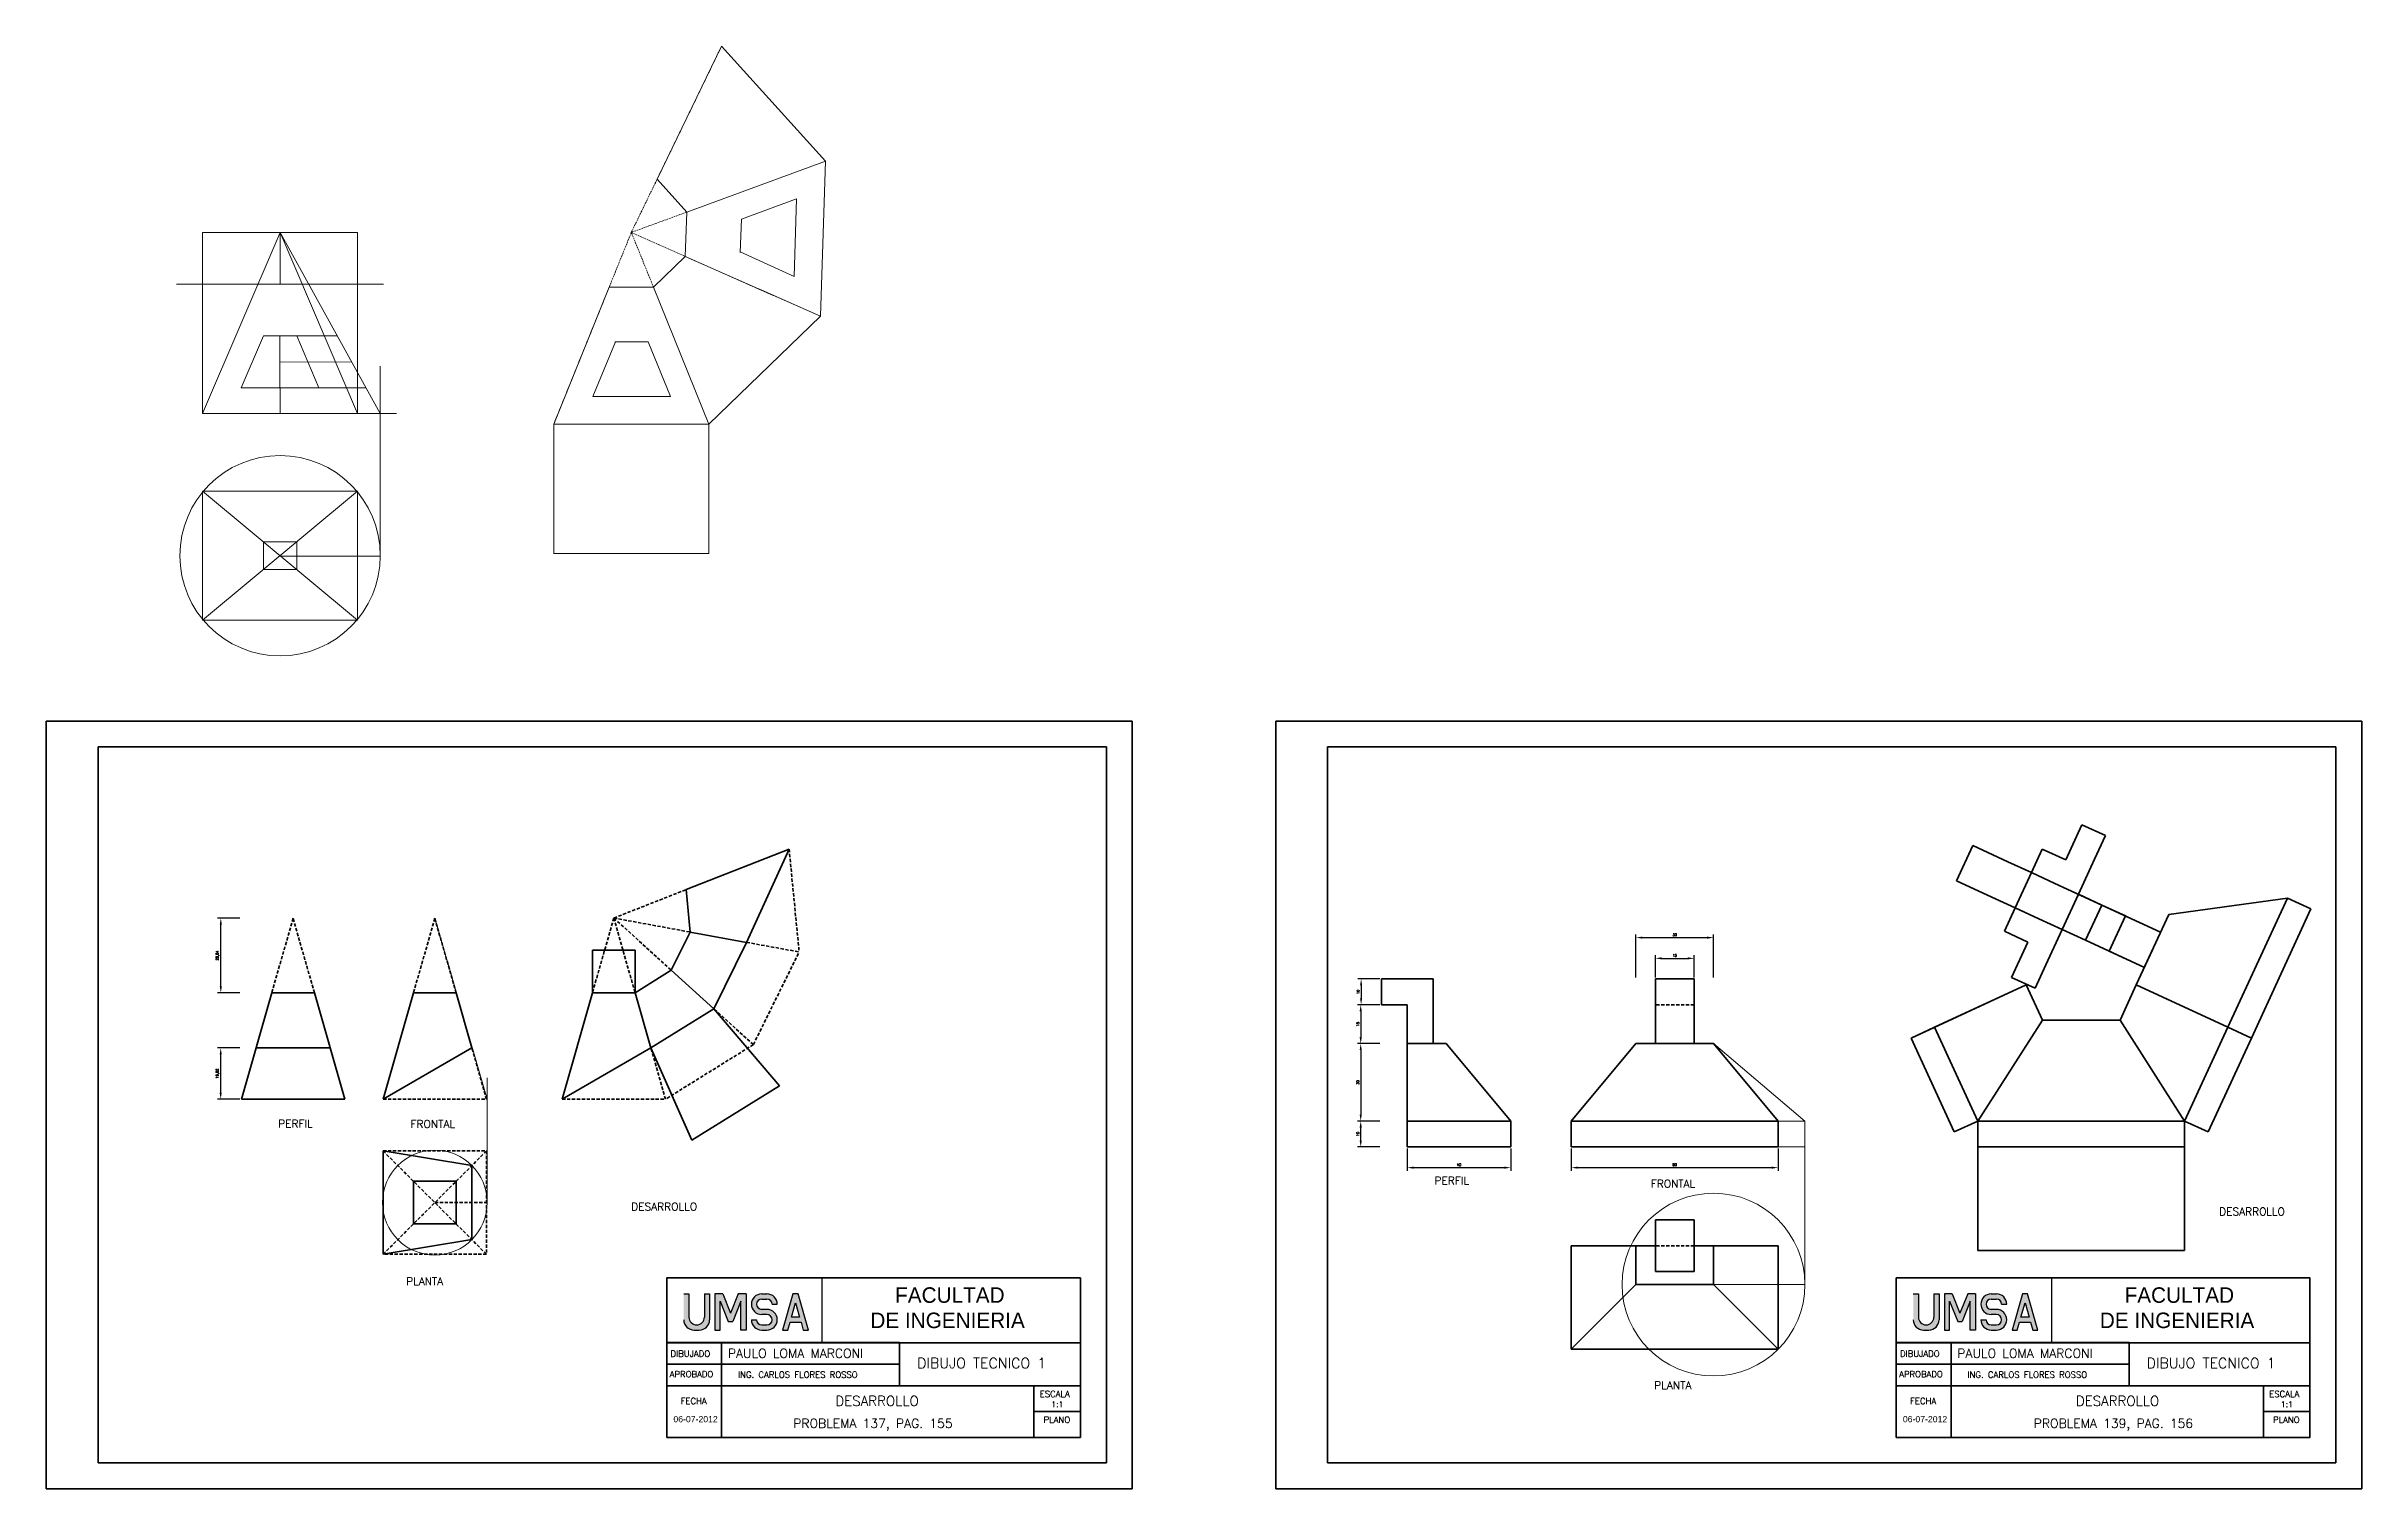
# Model space of a CAD drawing. Header units: millimetres. Extents: x -610 to 6844, y -355 to 774.
# Drawn here: x 4989 to 5884, y 4 to 562 of the extents above; entities that cross this region are included whole.
import ezdxf

# ---------------------------------------------------------------- set-up
doc = ezdxf.new("R2010")
doc.units = ezdxf.units.MM
doc.header["$LTSCALE"] = 0.1
doc.linetypes.add('DASHED', pattern=[19.05, 12.7, -6.35])
doc.linetypes.add('DASHED2', pattern=[9.525, 6.35, -3.175])
for name, color, linetype, lineweight in [('A2', 2, 'Continuous', 30), ('COTAS', 2, 'Continuous', 9), ('COTAS @ 1', 2, 'Continuous', 9), ('L1', 2, 'Continuous', 20), ('L2', 4, 'Continuous', 35), ('Layer4', 7, 'DASHED', 20), ('MARGEN', 5, 'Continuous', 35), ('SEG', 3, 'DASHED', 35), ('T1', 2, 'Continuous', 25), ('TEXT1', 2, 'Continuous', 20), ('TEXT2', 4, 'Continuous', 30)]:
    doc.layers.add(name, color=color, linetype=linetype, lineweight=lineweight)
doc.styles.add('ARIA', font='ARIALUNI.TTF')
doc.styles.add('SIMPLEX', font='simplex.shx')
doc.styles.get("Standard").update_dxf_attribs({"font": 'txt.shx', "height": 1})
doc.styles.add('TEXTO GRUESO', font='ARLRDBD.TTF')
doc.dimstyles.new('Anotativo', dxfattribs={"dimscale": 0, "dimtxt": 2.5, "dimasz": 2.5, "dimexe": 1.25, "dimexo": 0.625, "dimtad": 1, "dimtxsty": 'Standard', "dimcen": 2.5, "dimadec": 0, "dimazin": 0, "dimtfac": 1, "dimtmove": 0, "dimatfit": 3, "dimfxl": 0, "dimarcsym": 0})

# ---------------------------------------------------------------- blocks, each defined once
blk = doc.blocks.new('A$C016621C7')
at = {"layer": 'Layer4', "linetype": 'DASHED2'}
for p, q in [((-1388.2, -1676.77), (-1353.31, -1604.77)), ((-1378.23, -1656.2), (-1353.31, -1604.77)), ((-1388.2, -1676.77), (-1378.23, -1656.2)), ((-1366.73, -1668.91), (-1388.2, -1676.77)), ((-1366.73, -1668.91), (-1388.2, -1676.77)), ((-1366.73, -1668.91), (-1388.2, -1676.77)), ((-1366.73, -1668.91), (-1388.2, -1676.77)), ((-1388.2, -1676.77), (-1418.2, -1750.94)), ((-1388.2, -1676.77), (-1396.77, -1697.96)), ((-1379.63, -1697.96), (-1388.2, -1676.77)), ((-1379.63, -1697.96), (-1388.2, -1676.77)), ((-1388.2, -1676.77), (-1315.07, -1709.23)), ((-1388.2, -1676.77), (-1367.31, -1686.04)), ((-1379.63, -1697.96), (-1388.2, -1676.77)), ((-1379.63, -1697.96), (-1388.2, -1676.77)), ((-1388.2, -1676.77), (-1315.07, -1709.23)), ((-1388.2, -1676.77), (-1367.31, -1686.04)), ((-1367.31, -1686.04), (-1315.07, -1709.23)), ((-1367.31, -1686.04), (-1315.07, -1709.23)), ((-1396.77, -1697.96), (-1418.2, -1750.94))]:
    blk.add_line(p, q, dxfattribs=at)
at = {"layer": 'Layer4', "linetype": 'ByBlock'}
for p, q in [((-1378.23, -1656.2), (-1353.31, -1604.77)), ((-1353.31, -1604.77), (-1313.06, -1649.27)), ((-1366.73, -1668.91), (-1378.23, -1656.2)), ((-1378.23, -1656.2), (-1366.73, -1668.91)), ((-1313.06, -1649.27), (-1366.73, -1668.91)), ((-1313.06, -1649.27), (-1366.73, -1668.91)), ((-1313.06, -1649.27), (-1366.73, -1668.91)), ((-1313.06, -1649.27), (-1366.73, -1668.91)), ((-1315.07, -1709.23), (-1313.06, -1649.27)), ((-1324.25, -1663.81), (-1345.62, -1671.67)), ((-1325.25, -1693.79), (-1324.25, -1663.81)), ((-1366.73, -1668.91), (-1367.31, -1686.04)), ((-1367.31, -1686.04), (-1366.73, -1668.91)), ((-1346.05, -1684.52), (-1345.62, -1671.67)), ((-1494.06, -1676.84), (-1554.06, -1676.84)), ((-1554.06, -1676.84), (-1554.06, -1746.84)), ((-1524.06, -1676.84), (-1554.06, -1746.84)), ((-1494.06, -1746.84), (-1524.06, -1676.84)), ((-1524.06, -1676.84), (-1524.06, -1696.84)), ((-1485.3, -1746.84), (-1524.06, -1676.84)), ((-1494.06, -1746.84), (-1494.06, -1676.84)), ((-1379.63, -1697.96), (-1367.31, -1686.04)), ((-1367.31, -1686.04), (-1379.63, -1697.96)), ((-1367.31, -1686.04), (-1315.07, -1709.23)), ((-1367.31, -1686.04), (-1315.07, -1709.23)), ((-1346.04, -1684.34), (-1325.25, -1693.79)), ((-1484.06, -1696.84), (-1564.06, -1696.84)), ((-1524.06, -1696.84), (-1484.06, -1696.84)), ((-1396.77, -1697.96), (-1418.2, -1750.94)), ((-1379.63, -1697.96), (-1396.77, -1697.96)), ((-1396.77, -1697.96), (-1379.63, -1697.96)), ((-1358.2, -1750.94), (-1379.63, -1697.96)), ((-1358.2, -1750.94), (-1379.63, -1697.96)), ((-1358.2, -1750.94), (-1379.63, -1697.96)), ((-1358.2, -1750.94), (-1379.63, -1697.96)), ((-1315.07, -1709.23), (-1358.2, -1750.94)), ((-1530.49, -1716.84), (-1539.06, -1736.84)), ((-1530.49, -1716.84), (-1517.63, -1716.84)), ((-1524.15, -1736.84), (-1524.15, -1716.84)), ((-1509.06, -1736.84), (-1517.63, -1716.84)), ((-1517.63, -1716.84), (-1501.91, -1716.84)), ((-1394.36, -1719.16), (-1403.11, -1740.25)), ((-1394.54, -1719.16), (-1381.68, -1719.16)), ((-1373.11, -1740.25), (-1381.68, -1719.16)), ((-1524.15, -1726.84), (-1496.31, -1726.96)), ((-1524.06, -1736.84), (-1539.06, -1736.84)), ((-1539.06, -1736.84), (-1509.06, -1736.84)), ((-1524.06, -1746.84), (-1524.06, -1736.84)), ((-1509.06, -1736.84), (-1490.84, -1736.84)), ((-1485.3, -1801.84), (-1485.3, -1728.47)), ((-1403.11, -1740.25), (-1373.11, -1740.25)), ((-1554.06, -1746.84), (-1494.06, -1746.84)), ((-1494.06, -1746.84), (-1479.06, -1746.84)), ((-1418.2, -1750.94), (-1358.2, -1750.94)), ((-1418.2, -1800.94), (-1418.2, -1750.94)), ((-1358.2, -1750.94), (-1358.2, -1800.94)), ((-1554.06, -1776.84), (-1494.06, -1776.84)), ((-1554.06, -1826.84), (-1554.06, -1776.84)), ((-1494.06, -1826.84), (-1554.06, -1776.84)), ((-1554.06, -1826.84), (-1494.06, -1776.84)), ((-1494.06, -1776.84), (-1494.06, -1826.84)), ((-1530.48, -1796.48), (-1530.48, -1807.19)), ((-1517.63, -1796.48), (-1530.48, -1796.48)), ((-1517.63, -1796.48), (-1517.63, -1807.2)), ((-1517.63, -1807.2), (-1530.48, -1807.2)), ((-1524.21, -1801.97), (-1485.3, -1801.97)), ((-1358.2, -1800.94), (-1418.2, -1800.94)), ((-1494.06, -1826.84), (-1554.06, -1826.84))]:
    blk.add_line(p, q, dxfattribs=at)
blk.add_circle((-1524.06, -1801.84), 38.76, dxfattribs=at)
blk = doc.blocks.new('*D61')
at = {"layer": 'COTAS', "color": 0, "lineweight": -2, "transparency": 16777216}
for p, q in [((5063.7, 174.15), (5055.07, 174.15)), ((5056.32, 156.83), (5056.32, 171.65)), ((5063.7, 154.33), (5055.07, 154.33))]:
    blk.add_line(p, q, dxfattribs=at)
at = {"layer": 'COTAS', "color": 0, "transparency": 16777216}
for points in [[(5055.91, 171.65), (5056.74, 171.65), (5056.32, 174.15)], [(5055.91, 156.83), (5056.74, 156.83), (5056.32, 154.33)]]:
    blk.add_solid(points, dxfattribs=at)
at = {"layer": 'Defpoints', "color": 0, "transparency": 16777216}
for p in [(5056.32, 174.15), (5064.32, 174.15), (5064.32, 154.33)]:
    blk.add_point(p, dxfattribs=at)
at = {"layer": 'COTAS', "color": 0, "transparency": 16777216, "insert": (5055.11, 164.24), "char_height": 1, "attachment_point": 5, "rotation": 90}
blk.add_mtext('19,82', dxfattribs=at)
blk = doc.blocks.new('*D62')
at = {"layer": 'COTAS', "color": 0, "lineweight": -2, "transparency": 16777216}
for p, q in [((5063.7, 224.33), (5055.11, 224.33)), ((5056.36, 197.99), (5056.36, 221.83)), ((5063.7, 195.49), (5055.11, 195.49))]:
    blk.add_line(p, q, dxfattribs=at)
at = {"layer": 'COTAS', "color": 0, "transparency": 16777216}
for points in [[(5055.95, 221.83), (5056.78, 221.83), (5056.36, 224.33)], [(5055.95, 197.99), (5056.78, 197.99), (5056.36, 195.49)]]:
    blk.add_solid(points, dxfattribs=at)
at = {"layer": 'Defpoints', "color": 0, "transparency": 16777216}
for p in [(5056.36, 224.33), (5064.32, 224.33), (5064.32, 195.49)]:
    blk.add_point(p, dxfattribs=at)
at = {"layer": 'COTAS', "color": 0, "transparency": 16777216, "insert": (5055.15, 209.91), "char_height": 1, "attachment_point": 5, "rotation": 90}
blk.add_mtext('28,84', dxfattribs=at)
blk = doc.blocks.new('*D66')
at = {"layer": 'COTAS', "color": 0, "lineweight": -2, "transparency": 16777216}
for p, q in [((5504.62, 145.85), (5496, 145.85)), ((5497.25, 138.35), (5497.25, 143.35)), ((5504.62, 135.85), (5496, 135.85))]:
    blk.add_line(p, q, dxfattribs=at)
at = {"layer": 'COTAS', "color": 0, "transparency": 16777216}
for points in [[(5496.83, 143.35), (5497.66, 143.35), (5497.25, 145.85)], [(5496.83, 138.35), (5497.66, 138.35), (5497.25, 135.85)]]:
    blk.add_solid(points, dxfattribs=at)
at = {"layer": 'Defpoints', "color": 0, "transparency": 16777216}
for p in [(5497.25, 145.85), (5505.25, 145.85), (5505.25, 135.85)]:
    blk.add_point(p, dxfattribs=at)
at = {"layer": 'COTAS', "color": 0, "transparency": 16777216, "insert": (5496.12, 140.85), "char_height": 1, "attachment_point": 5, "rotation": 90}
blk.add_mtext('10', dxfattribs=at)
blk = doc.blocks.new('*D67')
at = {"layer": 'COTAS', "color": 0, "lineweight": -2, "transparency": 16777216}
for p, q in [((5504.62, 200.85), (5496.15, 200.85)), ((5497.4, 198.35), (5497.4, 193.35)), ((5504.62, 190.85), (5496.15, 190.85))]:
    blk.add_line(p, q, dxfattribs=at)
at = {"layer": 'COTAS', "color": 0, "transparency": 16777216}
for points in [[(5496.98, 198.35), (5497.81, 198.35), (5497.4, 200.85)], [(5496.98, 193.35), (5497.81, 193.35), (5497.4, 190.85)]]:
    blk.add_solid(points, dxfattribs=at)
at = {"layer": 'Defpoints', "color": 0, "transparency": 16777216}
for p in [(5505.25, 200.85), (5497.4, 190.85), (5505.25, 190.85)]:
    blk.add_point(p, dxfattribs=at)
at = {"layer": 'COTAS', "color": 0, "transparency": 16777216, "insert": (5496.27, 195.85), "char_height": 1, "attachment_point": 5, "rotation": 90}
blk.add_mtext('10', dxfattribs=at)
blk = doc.blocks.new('*D68')
at = {"layer": 'COTAS', "color": 0, "lineweight": -2, "transparency": 16777216}
for p, q in [((5504.62, 190.85), (5496, 190.85)), ((5497.25, 188.35), (5497.25, 178.35)), ((5504.62, 175.85), (5496, 175.85))]:
    blk.add_line(p, q, dxfattribs=at)
at = {"layer": 'COTAS', "color": 0, "transparency": 16777216}
for points in [[(5496.83, 188.35), (5497.66, 188.35), (5497.25, 190.85)], [(5496.83, 178.35), (5497.66, 178.35), (5497.25, 175.85)]]:
    blk.add_solid(points, dxfattribs=at)
at = {"layer": 'Defpoints', "color": 0, "transparency": 16777216}
for p in [(5505.25, 190.85), (5497.25, 175.85), (5505.25, 175.85)]:
    blk.add_point(p, dxfattribs=at)
at = {"layer": 'COTAS', "color": 0, "transparency": 16777216, "insert": (5496.12, 183.35), "char_height": 1, "attachment_point": 5, "rotation": 90}
blk.add_mtext('15', dxfattribs=at)
blk = doc.blocks.new('*D69')
at = {"layer": 'COTAS', "color": 0, "lineweight": -2, "transparency": 16777216}
for p, q in [((5504.62, 175.85), (5496, 175.85)), ((5497.25, 173.35), (5497.25, 148.35)), ((5504.62, 145.85), (5496, 145.85))]:
    blk.add_line(p, q, dxfattribs=at)
at = {"layer": 'COTAS', "color": 0, "transparency": 16777216}
for points in [[(5496.83, 173.35), (5497.66, 173.35), (5497.25, 175.85)], [(5496.83, 148.35), (5497.66, 148.35), (5497.25, 145.85)]]:
    blk.add_solid(points, dxfattribs=at)
at = {"layer": 'Defpoints', "color": 0, "transparency": 16777216}
for p in [(5505.25, 175.85), (5497.25, 145.85), (5505.25, 145.85)]:
    blk.add_point(p, dxfattribs=at)
at = {"layer": 'COTAS', "color": 0, "transparency": 16777216, "insert": (5496.12, 160.85), "char_height": 1, "attachment_point": 5, "rotation": 90}
blk.add_mtext('30', dxfattribs=at)
blk = doc.blocks.new('*D70')
at = {"layer": 'COTAS', "color": 0, "lineweight": -2, "transparency": 16777216}
for p, q in [((5578.7, 135.23), (5578.7, 126.6)), ((5658.7, 135.23), (5658.7, 126.6)), ((5581.2, 127.85), (5656.2, 127.85))]:
    blk.add_line(p, q, dxfattribs=at)
at = {"layer": 'COTAS', "color": 0, "transparency": 16777216}
for points in [[(5581.2, 128.27), (5581.2, 127.44), (5578.7, 127.85)], [(5656.2, 128.27), (5656.2, 127.44), (5658.7, 127.85)]]:
    blk.add_solid(points, dxfattribs=at)
at = {"layer": 'Defpoints', "color": 0, "transparency": 16777216}
for p in [(5578.7, 135.85), (5658.7, 135.85), (5658.7, 127.85)]:
    blk.add_point(p, dxfattribs=at)
at = {"layer": 'COTAS', "color": 0, "transparency": 16777216, "insert": (5618.7, 128.98), "char_height": 1, "attachment_point": 5}
blk.add_mtext('80', dxfattribs=at)
blk = doc.blocks.new('*D71')
at = {"layer": 'COTAS', "color": 0, "lineweight": -2, "transparency": 16777216}
for p, q in [((5515.25, 135.23), (5515.25, 126.6)), ((5555.25, 135.23), (5555.25, 126.6)), ((5517.75, 127.85), (5552.75, 127.85))]:
    blk.add_line(p, q, dxfattribs=at)
at = {"layer": 'COTAS', "color": 0, "transparency": 16777216}
for points in [[(5517.75, 128.27), (5517.75, 127.44), (5515.25, 127.85)], [(5552.75, 128.27), (5552.75, 127.44), (5555.25, 127.85)]]:
    blk.add_solid(points, dxfattribs=at)
at = {"layer": 'Defpoints', "color": 0, "transparency": 16777216}
for p in [(5515.25, 135.85), (5555.25, 135.85), (5555.25, 127.85)]:
    blk.add_point(p, dxfattribs=at)
at = {"layer": 'COTAS', "color": 0, "transparency": 16777216, "insert": (5535.25, 128.98), "char_height": 1, "attachment_point": 5}
blk.add_mtext('40', dxfattribs=at)
blk = doc.blocks.new('*D73')
at = {"layer": 'COTAS', "color": 0, "lineweight": -2, "transparency": 16777216}
for p, q in [((5611.2, 201.48), (5611.2, 210.08)), ((5613.7, 208.83), (5623.7, 208.83)), ((5626.2, 201.48), (5626.2, 210.08))]:
    blk.add_line(p, q, dxfattribs=at)
at = {"layer": 'COTAS', "color": 0, "transparency": 16777216}
for points in [[(5613.7, 209.24), (5613.7, 208.41), (5611.2, 208.83)], [(5623.7, 209.24), (5623.7, 208.41), (5626.2, 208.83)]]:
    blk.add_solid(points, dxfattribs=at)
at = {"layer": 'Defpoints', "color": 0, "transparency": 16777216}
for p in [(5626.2, 208.83), (5611.2, 200.85), (5626.2, 200.85)]:
    blk.add_point(p, dxfattribs=at)
at = {"layer": 'COTAS', "color": 0, "transparency": 16777216, "insert": (5618.7, 209.95), "char_height": 1, "attachment_point": 5}
blk.add_mtext('15', dxfattribs=at)
blk = doc.blocks.new('*D74')
at = {"layer": 'COTAS', "color": 0, "lineweight": -2, "transparency": 16777216}
for p, q in [((5603.7, 201.48), (5603.7, 218.1)), ((5606.2, 216.85), (5631.2, 216.85)), ((5633.7, 201.48), (5633.7, 218.1))]:
    blk.add_line(p, q, dxfattribs=at)
at = {"layer": 'COTAS', "color": 0, "transparency": 16777216}
for points in [[(5606.2, 217.26), (5606.2, 216.43), (5603.7, 216.85)], [(5631.2, 217.26), (5631.2, 216.43), (5633.7, 216.85)]]:
    blk.add_solid(points, dxfattribs=at)
at = {"layer": 'Defpoints', "color": 0, "transparency": 16777216}
for p in [(5633.7, 216.85), (5603.7, 200.85), (5633.7, 200.85)]:
    blk.add_point(p, dxfattribs=at)
at = {"layer": 'COTAS', "color": 0, "transparency": 16777216, "insert": (5618.7, 217.97), "char_height": 1, "attachment_point": 5}
blk.add_mtext('30', dxfattribs=at)

msp = doc.modelspace()

# ---------------------------------------------------------------- hatches: boundary and pattern name
at = {"layer": 'TEXT2'}
h = msp.add_hatch(color=256, dxfattribs=at)
edge = h.paths.add_edge_path()
edge.add_arc((5240.416, 70.022), 3, 180, 360)
edge.add_line((5243.416, 70.022), (5243.416, 79.022))
edge.add_line((5243.416, 79.022), (5245.416, 79.022))
edge.add_line((5245.416, 79.022), (5245.416, 69.022))
edge.add_arc((5241.416, 69.022), 4, 270, 360, ccw=False)
edge.add_line((5241.416, 65.022), (5239.416, 65.022))
edge.add_arc((5239.416, 69.022), 4, 180, 270, ccw=False)
edge.add_line((5235.416, 69.022), (5235.416, 79.022))
edge.add_line((5235.416, 79.022), (5237.416, 79.022))
edge.add_line((5237.416, 79.022), (5237.416, 70.022))
for points in [[(5252.64, 68.28), (5254.354, 68.28), (5257.497, 76.137), (5257.497, 65.022), (5259.497, 65.022), (5259.497, 79.022), (5256.497, 79.022), (5253.497, 71.522), (5250.497, 79.022), (5247.497, 79.022), (5247.497, 65.022), (5249.497, 65.022), (5249.497, 76.137)], [(5728.16, 68.28), (5729.874, 68.28), (5733.017, 76.137), (5733.017, 65.022), (5735.017, 65.022), (5735.017, 79.022), (5732.017, 79.022), (5729.017, 71.522), (5726.017, 79.022), (5723.017, 79.022), (5723.017, 65.022), (5725.017, 65.022), (5725.017, 76.137)]]:
    msp.add_hatch(color=256, dxfattribs=at).paths.add_polyline_path(points)
h = msp.add_hatch(color=256, dxfattribs=at)
edge = h.paths.add_edge_path()
edge.add_line((5265.578, 79.022), (5267.578, 79.022))
edge.add_arc((5267.578, 75.022), 4, 0, 90, ccw=False)
edge.add_line((5271.578, 75.022), (5269.578, 75.022))
edge.add_arc((5267.578, 75.022), 2, 0, 90)
edge.add_line((5267.578, 77.022), (5265.578, 77.022))
edge.add_arc((5265.578, 75.022), 2, 90, 270)
edge.add_line((5265.578, 73.022), (5267.578, 73.022))
edge.add_arc((5267.578, 69.022), 4, -90, 90, ccw=False)
edge.add_line((5267.578, 65.022), (5265.578, 65.022))
edge.add_arc((5265.578, 69.022), 4, 180, 270, ccw=False)
edge.add_line((5261.578, 69.022), (5263.578, 69.022))
edge.add_arc((5265.578, 69.022), 2, 180, 270)
edge.add_line((5265.578, 67.022), (5267.578, 67.022))
edge.add_arc((5267.578, 69.022), 2, 270, 450)
edge.add_line((5267.578, 71.022), (5265.578, 71.022))
edge.add_arc((5265.578, 75.022), 4, 90, 270, ccw=False)
h = msp.add_hatch(color=256, dxfattribs=at)
h.paths.add_polyline_path([(5280.231, 70.022), (5277.088, 70.022), (5278.66, 75.522)], flags=16)
h.paths.add_polyline_path([(5276.517, 68.022), (5280.803, 68.022), (5281.66, 65.022), (5283.66, 65.022), (5279.66, 79.022), (5277.66, 79.022), (5273.66, 65.022), (5275.66, 65.022)])
h = msp.add_hatch(color=256, dxfattribs=at)
edge = h.paths.add_edge_path()
edge.add_arc((5715.936, 70.022), 3, 180, 360)
edge.add_line((5718.936, 70.022), (5718.936, 79.022))
edge.add_line((5718.936, 79.022), (5720.936, 79.022))
edge.add_line((5720.936, 79.022), (5720.936, 69.022))
edge.add_arc((5716.936, 69.022), 4, 270, 360, ccw=False)
edge.add_line((5716.936, 65.022), (5714.936, 65.022))
edge.add_arc((5714.936, 69.022), 4, 180, 270, ccw=False)
edge.add_line((5710.936, 69.022), (5710.936, 79.022))
edge.add_line((5710.936, 79.022), (5712.936, 79.022))
edge.add_line((5712.936, 79.022), (5712.936, 70.022))
h = msp.add_hatch(color=256, dxfattribs=at)
edge = h.paths.add_edge_path()
edge.add_line((5741.098, 79.022), (5743.098, 79.022))
edge.add_arc((5743.098, 75.022), 4, 0, 90, ccw=False)
edge.add_line((5747.098, 75.022), (5745.098, 75.022))
edge.add_arc((5743.098, 75.022), 2, 0, 90)
edge.add_line((5743.098, 77.022), (5741.098, 77.022))
edge.add_arc((5741.098, 75.022), 2, 90, 270)
edge.add_line((5741.098, 73.022), (5743.098, 73.022))
edge.add_arc((5743.098, 69.022), 4, -90, 90, ccw=False)
edge.add_line((5743.098, 65.022), (5741.098, 65.022))
edge.add_arc((5741.098, 69.022), 4, 180, 270, ccw=False)
edge.add_line((5737.098, 69.022), (5739.098, 69.022))
edge.add_arc((5741.098, 69.022), 2, 180, 270)
edge.add_line((5741.098, 67.022), (5743.098, 67.022))
edge.add_arc((5743.098, 69.022), 2, 270, 450)
edge.add_line((5743.098, 71.022), (5741.098, 71.022))
edge.add_arc((5741.098, 75.022), 4, 90, 270, ccw=False)
h = msp.add_hatch(color=256, dxfattribs=at)
h.paths.add_polyline_path([(5755.751, 70.022), (5752.608, 70.022), (5754.18, 75.522)], flags=16)
h.paths.add_polyline_path([(5752.037, 68.022), (5756.323, 68.022), (5757.18, 65.022), (5759.18, 65.022), (5755.18, 79.022), (5753.18, 79.022), (5749.18, 65.022), (5751.18, 65.022)])

# ---------------------------------------------------------------- linework, layer by layer
at = {"layer": 'L1'}
for p, q in [((5159.413, 154.33), (5139.137, 224.33)), ((5230.594, 204.234), (5237.892, 219.01)), ((5669.057, 145.854), (5633.702, 175.854)), ((5159.413, 114.33), (5159.413, 162.57)), ((5658.702, 145.854), (5669.057, 145.854)), ((5669.057, 82.611), (5669.057, 145.854)), ((5658.702, 135.854), (5669.057, 135.854)), ((5633.702, 82.611), (5669.057, 82.611))]:
    msp.add_line(p, q, dxfattribs=at)
for centre, radius in [((5139.137, 114.33), 20.276), ((5633.702, 82.611), 35.355)]:
    msp.add_circle(centre, radius, dxfattribs=at)
at = {"layer": 'L2'}
for p, q in [((5408.871, 300.639), (4988.871, 300.639)), ((4988.871, 300.639), (4988.871, 3.639)), ((5408.871, 3.639), (5408.871, 300.639)), ((5884.391, 300.639), (5464.391, 300.639)), ((5464.391, 300.639), (5464.391, 3.639)), ((5884.391, 3.639), (5884.391, 300.639)), ((5398.871, 290.639), (5008.871, 290.639)), ((5008.871, 290.639), (5008.871, 13.639)), ((5398.871, 13.639), (5398.871, 290.639)), ((5874.391, 290.639), (5484.391, 290.639)), ((5484.391, 290.639), (5484.391, 13.639)), ((5874.391, 13.639), (5874.391, 290.639)), ((5776.212, 260.503), (5769.933, 246.88)), ((5785.293, 256.317), (5776.212, 260.503)), ((5236.292, 235.412), (5276.163, 251.116)), ((5259.747, 215.015), (5276.163, 251.116)), ((5733.961, 252.45), (5727.682, 238.827)), ((5733.961, 252.45), (5747.583, 246.171)), ((5760.851, 251.066), (5756.665, 241.985)), ((5760.851, 251.066), (5769.933, 246.88)), ((5785.293, 256.317), (5781.107, 247.235)), ((5747.583, 246.171), (5756.665, 241.985)), ((5756.665, 241.985), (5750.386, 228.362)), ((5756.665, 241.985), (5765.747, 237.798)), ((5781.107, 247.235), (5774.828, 233.612)), ((5236.292, 235.412), (5237.892, 219.01)), ((5727.682, 238.827), (5741.304, 232.548)), ((5765.747, 237.798), (5783.91, 229.426)), ((5768.549, 219.99), (5774.828, 233.612)), ((5774.828, 233.612), (5783.91, 229.426)), ((5741.304, 232.548), (5750.386, 228.362)), ((5746.2, 219.28), (5750.386, 228.362)), ((5750.386, 228.362), (5759.468, 224.176)), ((5759.468, 224.176), (5777.631, 215.804)), ((5759.468, 224.176), (5777.631, 215.804)), ((5783.91, 229.426), (5777.631, 215.804)), ((5806.614, 218.961), (5783.91, 229.426)), ((5783.91, 229.426), (5792.992, 225.24)), ((5786.713, 211.618), (5792.992, 225.24)), ((5797.196, 198.527), (5809.754, 225.773)), ((5855.684, 232.13), (5809.754, 225.773)), ((5855.684, 232.13), (5832.661, 182.18)), ((5864.766, 227.944), (5841.742, 177.994)), ((5855.684, 232.13), (5864.766, 227.944)), ((5230.594, 204.234), (5237.892, 219.01)), ((5259.747, 215.015), (5237.892, 219.01)), ((5259.747, 215.015), (5237.892, 219.01)), ((5237.892, 219.01), (5259.747, 215.015)), ((5247.048, 189.306), (5259.747, 215.015)), ((5746.2, 219.28), (5755.281, 215.094)), ((5749.002, 201.472), (5755.281, 215.094)), ((5762.27, 206.367), (5768.549, 219.99)), ((5768.549, 219.99), (5777.631, 215.804)), ((5777.631, 215.804), (5800.335, 205.339)), ((5216.596, 212.016), (5200.116, 212.016)), ((5200.116, 212.016), (5200.116, 195.536)), ((5216.596, 212.016), (5216.596, 195.536)), ((5758.084, 197.286), (5762.27, 206.367)), ((5800.335, 205.339), (5786.713, 211.618)), ((5803.475, 212.15), (5797.196, 198.527)), ((5230.594, 204.234), (5216.596, 195.536)), ((5230.594, 204.234), (5247.048, 189.306)), ((5505.245, 200.854), (5505.245, 190.854)), ((5505.245, 200.854), (5525.245, 200.854)), ((5505.245, 200.854), (5505.245, 190.854)), ((5525.245, 175.854), (5525.245, 200.854)), ((5626.202, 200.854), (5611.202, 200.854)), ((5611.202, 200.854), (5611.202, 175.854)), ((5626.202, 175.854), (5626.202, 200.854)), ((5626.202, 200.854), (5626.202, 190.854)), ((5754.637, 198.527), (5710.091, 177.994)), ((5719.172, 182.18), (5754.637, 198.527)), ((5749.002, 201.472), (5758.084, 197.286)), ((5760.916, 184.905), (5754.637, 198.527)), ((5790.916, 184.905), (5797.196, 198.527)), ((5832.661, 182.18), (5797.196, 198.527)), ((5832.661, 182.18), (5797.196, 198.527)), ((5076.082, 195.49), (5064.322, 154.33)), ((5092.562, 195.49), (5076.082, 195.49)), ((5092.562, 195.49), (5104.322, 154.33)), ((5130.897, 195.49), (5119.137, 154.33)), ((5147.377, 195.49), (5130.897, 195.49)), ((5147.377, 195.49), (5153.474, 174.15)), ((5147.377, 195.49), (5147.491, 195.49)), ((5200.116, 195.536), (5188.356, 154.33)), ((5200.116, 195.536), (5216.596, 195.536)), ((5222.693, 174.172), (5216.596, 195.536)), ((5247.048, 189.306), (5222.693, 174.172)), ((5272.487, 159.564), (5247.048, 189.306)), ((5515.245, 190.854), (5505.245, 190.854)), ((5515.245, 190.854), (5515.245, 175.854)), ((5719.172, 182.18), (5710.091, 177.994)), ((5735.916, 145.854), (5719.172, 182.18)), ((5760.916, 184.905), (5735.916, 145.854)), ((5760.916, 184.905), (5735.916, 145.854)), ((5790.916, 184.905), (5760.916, 184.905)), ((5768.416, 184.905), (5783.416, 184.905)), ((5815.916, 145.854), (5790.916, 184.905)), ((5815.916, 145.854), (5790.916, 184.905)), ((5815.916, 145.854), (5832.661, 182.18)), ((5832.661, 182.18), (5841.742, 177.994)), ((5832.661, 182.18), (5841.742, 177.994)), ((5098.659, 174.15), (5069.985, 174.15)), ((5153.474, 174.15), (5119.145, 154.33)), ((5153.474, 174.15), (5153.672, 174.15)), ((5222.693, 174.172), (5188.356, 154.33)), ((5238.525, 138.432), (5222.693, 174.172)), ((5515.245, 135.854), (5515.245, 175.854)), ((5530.245, 175.854), (5515.245, 175.854)), ((5530.245, 175.854), (5555.245, 145.854)), ((5603.702, 175.854), (5578.702, 145.854)), ((5603.702, 175.854), (5633.702, 175.854)), ((5611.202, 175.854), (5626.202, 175.854)), ((5633.702, 175.854), (5658.702, 145.854)), ((5710.091, 177.994), (5726.835, 141.668)), ((5824.998, 141.668), (5841.742, 177.994)), ((5064.322, 154.33), (5104.322, 154.33)), ((5272.487, 159.564), (5238.517, 138.445)), ((5555.245, 145.854), (5515.245, 145.854)), ((5555.245, 135.854), (5555.245, 145.854)), ((5658.702, 145.854), (5578.702, 145.854)), ((5578.702, 145.854), (5578.702, 135.854)), ((5658.702, 145.854), (5658.702, 135.854)), ((5735.916, 145.854), (5726.835, 141.668)), ((5815.916, 145.854), (5735.916, 145.854)), ((5735.916, 145.854), (5735.916, 135.854)), ((5815.916, 145.854), (5815.916, 135.854)), ((5815.916, 145.854), (5824.998, 141.668)), ((5119.137, 94.33), (5119.137, 134.33)), ((5119.137, 134.33), (5153.474, 128.667)), ((5555.245, 135.854), (5515.245, 135.854)), ((5578.702, 135.854), (5658.702, 135.854)), ((5735.916, 135.854), (5815.916, 135.854)), ((5735.916, 95.854), (5735.916, 135.854)), ((5760.916, 135.854), (5735.916, 135.854)), ((5783.416, 135.854), (5815.916, 135.854)), ((5815.916, 135.854), (5815.916, 95.854)), ((5153.474, 128.667), (5153.474, 99.993)), ((5147.377, 122.57), (5130.897, 122.57)), ((5130.897, 122.57), (5130.897, 106.09)), ((5147.377, 122.57), (5147.377, 106.09)), ((5626.202, 107.611), (5611.202, 107.611)), ((5611.202, 107.611), (5611.202, 87.611)), ((5626.202, 107.611), (5626.202, 87.611)), ((5153.474, 99.993), (5119.137, 94.33)), ((5147.377, 106.09), (5130.897, 106.09)), ((5578.702, 57.611), (5578.702, 97.611)), ((5603.702, 97.611), (5578.702, 97.611)), ((5603.702, 82.611), (5603.702, 97.611)), ((5611.202, 97.611), (5603.702, 97.611)), ((5626.202, 97.611), (5658.702, 97.611)), ((5633.702, 82.611), (5633.702, 97.611)), ((5658.702, 97.611), (5658.702, 57.611)), ((5815.916, 95.854), (5735.916, 95.854)), ((5603.702, 82.611), (5578.702, 57.611)), ((5603.702, 82.611), (5633.702, 82.611)), ((5626.202, 87.611), (5611.202, 87.611)), ((5658.702, 57.611), (5633.702, 82.611)), ((5658.702, 57.611), (5578.702, 57.611)), ((5008.871, 13.639), (5398.871, 13.639)), ((5484.391, 13.639), (5874.391, 13.639)), ((4988.871, 3.639), (5408.871, 3.639)), ((5464.391, 3.639), (5884.391, 3.639))]:
    msp.add_line(p, q, dxfattribs=at)
at = {"layer": 'MARGEN'}
for p, q in [((5228.858, 60.153), (5318.878, 60.153)), ((5228.858, 60.095), (5388.858, 60.095)), ((5250.076, 60.153), (5250.076, 23.453)), ((5318.878, 60.153), (5318.878, 43.453)), ((5704.378, 60.153), (5794.399, 60.153)), ((5704.378, 60.095), (5864.378, 60.095)), ((5725.596, 60.153), (5725.596, 23.453)), ((5794.399, 60.153), (5794.399, 43.453)), ((5228.858, 51.853), (5318.878, 51.853)), ((5704.378, 51.853), (5794.399, 51.853)), ((5228.858, 43.453), (5388.858, 43.453)), ((5370.858, 43.453), (5370.858, 23.453)), ((5704.378, 43.453), (5864.378, 43.453)), ((5846.378, 43.453), (5846.378, 23.453)), ((5370.858, 33.453), (5388.858, 33.453)), ((5846.378, 33.453), (5864.378, 33.453))]:
    msp.add_line(p, q, dxfattribs=at)
for points in [[(5228.858, 23.453), (5388.858, 23.453), (5388.858, 85.212), (5228.858, 85.212)], [(5704.378, 23.453), (5864.378, 23.453), (5864.378, 85.212), (5704.378, 85.212)]]:
    msp.add_lwpolyline(points, close=True, dxfattribs=at)
at = {"layer": 'SEG'}
for p, q in [((5276.163, 251.116), (5280.045, 211.305)), ((5208.356, 224.409), (5236.292, 235.412)), ((5084.322, 224.33), (5076.082, 195.49)), ((5092.562, 195.49), (5084.322, 224.33)), ((5139.137, 224.33), (5130.897, 195.49)), ((5147.377, 195.49), (5139.137, 224.33)), ((5208.356, 224.409), (5200.116, 195.536)), ((5208.356, 224.409), (5216.596, 195.536)), ((5208.356, 224.409), (5237.892, 219.01)), ((5208.356, 224.409), (5230.594, 204.234)), ((5259.747, 215.015), (5280.045, 211.305)), ((5262.331, 175.441), (5280.045, 211.305)), ((5262.331, 175.441), (5280.045, 211.305)), ((5247.048, 189.306), (5247.048, 189.306)), ((5262.331, 175.441), (5247.048, 189.306)), ((5626.202, 190.854), (5611.202, 190.854)), ((5159.137, 154.33), (5153.474, 174.15)), ((5228.356, 154.33), (5222.693, 174.172)), ((5262.331, 175.441), (5228.356, 154.33)), ((5119.137, 154.33), (5159.137, 154.33)), ((5159.137, 154.33), (5159.413, 154.33)), ((5188.356, 154.33), (5228.356, 154.33)), ((5119.137, 134.33), (5159.137, 134.33)), ((5119.137, 134.33), (5159.137, 94.33)), ((5119.137, 94.33), (5159.137, 134.33)), ((5159.137, 134.33), (5159.137, 94.33)), ((5139.137, 114.33), (5159.413, 114.33)), ((5159.137, 94.33), (5119.137, 94.33)), ((5626.202, 97.611), (5611.202, 97.611))]:
    msp.add_line(p, q, dxfattribs=at)
at = {"layer": 'TEXT2'}
for p, q in [((5288.858, 85.095), (5288.858, 60.095)), ((5764.378, 85.095), (5764.378, 60.095)), ((5235.416, 79.022), (5237.416, 79.022)), ((5237.416, 79.022), (5237.416, 70.022)), ((5243.416, 79.022), (5245.416, 79.022)), ((5243.416, 79.022), (5243.416, 70.022)), ((5245.416, 79.022), (5245.416, 69.022)), ((5247.497, 79.022), (5247.497, 65.022)), ((5250.497, 79.022), (5247.497, 79.022)), ((5249.497, 65.022), (5249.497, 76.137)), ((5249.497, 76.137), (5252.64, 68.28)), ((5250.497, 79.022), (5253.497, 71.522)), ((5256.497, 79.022), (5253.497, 71.522)), ((5257.497, 76.137), (5254.354, 68.28)), ((5259.497, 79.022), (5256.497, 79.022)), ((5257.497, 65.022), (5257.497, 76.137)), ((5259.497, 79.022), (5259.497, 65.022)), ((5265.578, 79.022), (5267.578, 79.022)), ((5265.578, 77.022), (5267.578, 77.022)), ((5267.578, 73.022), (5265.578, 73.022)), ((5269.578, 75.022), (5271.578, 75.022)), ((5277.088, 70.022), (5278.66, 75.522)), ((5278.66, 75.522), (5280.231, 70.022)), ((5710.936, 79.022), (5712.936, 79.022)), ((5712.936, 79.022), (5712.936, 70.022)), ((5718.936, 79.022), (5720.936, 79.022)), ((5718.936, 79.022), (5718.936, 70.022)), ((5720.936, 79.022), (5720.936, 69.022)), ((5723.017, 79.022), (5723.017, 65.022)), ((5726.017, 79.022), (5723.017, 79.022)), ((5725.017, 65.022), (5725.017, 76.137)), ((5725.017, 76.137), (5728.16, 68.28)), ((5726.017, 79.022), (5729.017, 71.522)), ((5732.017, 79.022), (5729.017, 71.522)), ((5733.017, 76.137), (5729.874, 68.28)), ((5735.017, 79.022), (5732.017, 79.022)), ((5733.017, 65.022), (5733.017, 76.137)), ((5735.017, 79.022), (5735.017, 65.022)), ((5741.098, 79.022), (5743.098, 79.022)), ((5741.098, 77.022), (5743.098, 77.022)), ((5743.098, 73.022), (5741.098, 73.022)), ((5745.098, 75.022), (5747.098, 75.022)), ((5752.608, 70.022), (5754.18, 75.522)), ((5754.18, 75.522), (5755.751, 70.022)), ((5239.416, 65.022), (5241.416, 65.022)), ((5247.497, 65.022), (5249.497, 65.022)), ((5252.64, 68.28), (5254.354, 68.28)), ((5259.497, 65.022), (5257.497, 65.022)), ((5261.578, 69.022), (5263.578, 69.022)), ((5267.578, 71.022), (5265.578, 71.022)), ((5265.578, 67.022), (5267.578, 67.022)), ((5265.578, 65.022), (5267.578, 65.022)), ((5275.66, 65.022), (5276.517, 68.022)), ((5276.517, 68.022), (5280.803, 68.022)), ((5280.231, 70.022), (5277.088, 70.022)), ((5280.803, 68.022), (5281.66, 65.022)), ((5281.66, 65.022), (5283.66, 65.022)), ((5714.936, 65.022), (5716.936, 65.022)), ((5723.017, 65.022), (5725.017, 65.022)), ((5728.16, 68.28), (5729.874, 68.28)), ((5735.017, 65.022), (5733.017, 65.022)), ((5737.098, 69.022), (5739.098, 69.022)), ((5743.098, 71.022), (5741.098, 71.022)), ((5741.098, 67.022), (5743.098, 67.022)), ((5741.098, 65.022), (5743.098, 65.022)), ((5751.18, 65.022), (5752.037, 68.022)), ((5752.037, 68.022), (5756.323, 68.022)), ((5755.751, 70.022), (5752.608, 70.022)), ((5756.323, 68.022), (5757.18, 65.022)), ((5757.18, 65.022), (5759.18, 65.022))]:
    msp.add_line(p, q, dxfattribs=at)
for points in [[(5283.66, 65.022), (5279.66, 79.022), (5277.66, 79.022), (5273.66, 65.022), (5275.66, 65.022)], [(5759.18, 65.022), (5755.18, 79.022), (5753.18, 79.022), (5749.18, 65.022), (5751.18, 65.022)]]:
    msp.add_lwpolyline(points, dxfattribs=at)
for centre, radius, start, end in [((5265.578, 75.022), 4, 90, 270), ((5265.578, 75.022), 2, 90, 270), ((5267.578, 75.022), 4, 0, 90), ((5267.578, 75.022), 2, 0, 90), ((5267.578, 69.022), 4, 270, 90), ((5741.098, 75.022), 4, 90, 270), ((5741.098, 75.022), 2, 90, 270), ((5743.098, 75.022), 4, 0, 90), ((5743.098, 75.022), 2, 0, 90), ((5743.098, 69.022), 4, 270, 90), ((5239.416, 69.022), 4, 180, 270), ((5240.416, 70.022), 3, 180, 0), ((5241.416, 69.022), 4, 270, 0), ((5265.578, 69.022), 4, 180, 270), ((5265.578, 69.022), 2, 180, 270), ((5267.578, 69.022), 2, 270, 90), ((5714.936, 69.022), 4, 180, 270), ((5715.936, 70.022), 3, 180, 0), ((5716.936, 69.022), 4, 270, 0), ((5741.098, 69.022), 4, 180, 270), ((5741.098, 69.022), 2, 180, 270), ((5743.098, 69.022), 2, 270, 90)]:
    msp.add_arc(centre, radius, start, end, dxfattribs=at)

# ---------------------------------------------------------------- block references
at = {"layer": 'L2'}
msp.add_blockref('A$C016621C7', (6603.336, 2166.45), dxfattribs=at)

# ---------------------------------------------------------------- texts
at = {"layer": 'A2', "style": 'SIMPLEX'}
for s, height, p in [('DESARROLLO', 3.8, (5294.055, 35.712)), ('DESARROLLO', 3.8, (5773.835, 35.712)), ('PROBLEMA 137, PAG. 155', 3.5, (5277.754, 27.151)), ('PROBLEMA 139, PAG. 156', 3.5, (5757.534, 27.151))]:
    msp.add_text(s, height=height, dxfattribs=at).set_placement(p)
at = {"layer": 'L2', "char_height": 2.4, "width": 11.65285, "attachment_point": 1, "style": 'ARIA'}
for insert in [(5231.413, 31.753), (5706.933, 31.753)]:
    msp.add_mtext('06-07-2012', dxfattribs=dict(at, insert=insert))
at = {"layer": 'T1', "linetype": 'ByBlock', "char_height": 3, "attachment_point": 1}
for s, insert, width in [('PERFIL', (5078.516, 146.377), 23.07974), ('FRONTAL', (5129.775, 146.26), 1.13686837721616e-13), ('PERFIL', (5525.815, 124.36), 23.07974), ('FRONTAL', (5609.419, 123.124), 1.13686837721616e-13), ('DESARROLLO', (5215.128, 114.295), 51.08286), ('DESARROLLO', (5829.252, 112.37), 51.08286), ('PLANTA', (5128.011, 85.375), 19.78089), ('PLANTA', (5610.721, 45.158), 19.78089)]:
    msp.add_mtext(s, dxfattribs=dict(at, insert=insert, width=width))
at = {"layer": 'T1', "char_height": 3.5, "attachment_point": 1, "style": 'SIMPLEX'}
for insert in [(5250.076, 57.75), (5725.596, 57.75)]:
    msp.add_mtext_dynamic_manual_height_columns(' PAULO LOMA MARCONI', width=68.80213, gutter_width=17.5, heights=[0], dxfattribs=dict(at, insert=insert))
at = {"layer": 'TEXT1', "style": 'SIMPLEX'}
for s, height, p in [('DIBUJADO', 2.4, (5230.294, 54.667)), ('DIBUJADO', 2.4, (5705.814, 54.667)), ('APROBADO', 2.4, (5229.98, 46.759)), ('ING. CARLOS FLORES ROSSO', 2.4, (5256.387, 46.534)), ('APROBADO', 2.4, (5705.5, 46.759)), ('ING. CARLOS FLORES ROSSO', 2.4, (5731.907, 46.534)), ('FECHA', 2.4, (5234.22, 36.37)), ('ESCALA', 2.4, (5373.109, 39.115)), ('1:1', 2.2, (5377.548, 35.197)), ('FECHA', 2.4, (5709.74, 36.37)), ('ESCALA', 2.4, (5848.629, 39.115)), ('1:1', 2.2, (5853.068, 35.197)), ('PLANO', 2.4, (5374.581, 29.103)), ('PLANO', 2.4, (5850.101, 29.103))]:
    msp.add_text(s, height=height, dxfattribs=at).set_placement(p)
at = {"layer": 'TEXT2'}
for s, height, style, p in [('FACULTAD', 6, 'TEXTO GRUESO', (5317.161, 75.556)), ('FACULTAD', 6, 'TEXTO GRUESO', (5792.681, 75.556)), ('DE INGENIERIA', 6, 'TEXTO GRUESO', (5307.591, 65.774)), ('DE INGENIERIA', 6, 'TEXTO GRUESO', (5783.111, 65.774)), ('DIBUJO TECNICO 1', 4, 'SIMPLEX', (5325.691, 50.255)), ('DIBUJO TECNICO 1', 4, 'SIMPLEX', (5801.211, 50.255))]:
    msp.add_text(s, height=height, dxfattribs=dict(at, style=style)).set_placement(p)

# ---------------------------------------------------------------- dimensions: what is measured, and where the dimension line sits
at = {"layer": 'COTAS @ 1'}
for base, p1, p2, picture, middle in [((5056.363, 224.33), (5064.322, 195.49), (5064.322, 224.33), '*D62', (5055.155, 209.91)), ((5056.322, 174.15), (5064.322, 154.33), (5064.322, 174.15), '*D61', (5055.114, 164.24))]:
    dim = msp.add_linear_dim(base=base, p1=p1, p2=p2, angle=90, dimstyle='Anotativo', override={"dimscale": 1, "dimtix": 0, "dimtofl": 1, "dimtmove": 0, "dimatfit": 3}, dxfattribs=at)
    dim.commit()
    dim.dimension.update_dxf_attribs({"geometry": picture, "text_midpoint": middle})
for p1, p2, distance, picture, middle in [((5603.702, 200.854), (5633.702, 200.854), 15.994, '*D74', (5618.702, 217.973)), ((5611.202, 200.854), (5626.202, 200.854), 7.972, '*D73', (5618.702, 209.95)), ((5505.245, 200.854), (5505.245, 190.854), -7.847, '*D67', (5496.273, 195.854)), ((5505.245, 190.854), (5505.245, 175.854), -7.997, '*D68', (5496.123, 183.354)), ((5505.245, 175.854), (5505.245, 145.854), -8, '*D69', (5496.12, 160.854)), ((5505.245, 135.854), (5505.245, 145.854), 8, '*D66', (5496.121, 140.854)), ((5515.245, 135.854), (5555.245, 135.854), -8, '*D71', (5535.245, 128.979)), ((5578.702, 135.854), (5658.702, 135.854), -8, '*D70', (5618.702, 128.979))]:
    dim = msp.add_aligned_dim(p1=p1, p2=p2, distance=distance, dimstyle='Anotativo', override={"dimscale": 1, "dimtix": 0, "dimtofl": 1, "dimtmove": 0, "dimatfit": 3}, dxfattribs=at)
    dim.commit()
    dim.dimension.update_dxf_attribs({"geometry": picture, "text_midpoint": middle})

doc.saveas('drawing.dxf')
